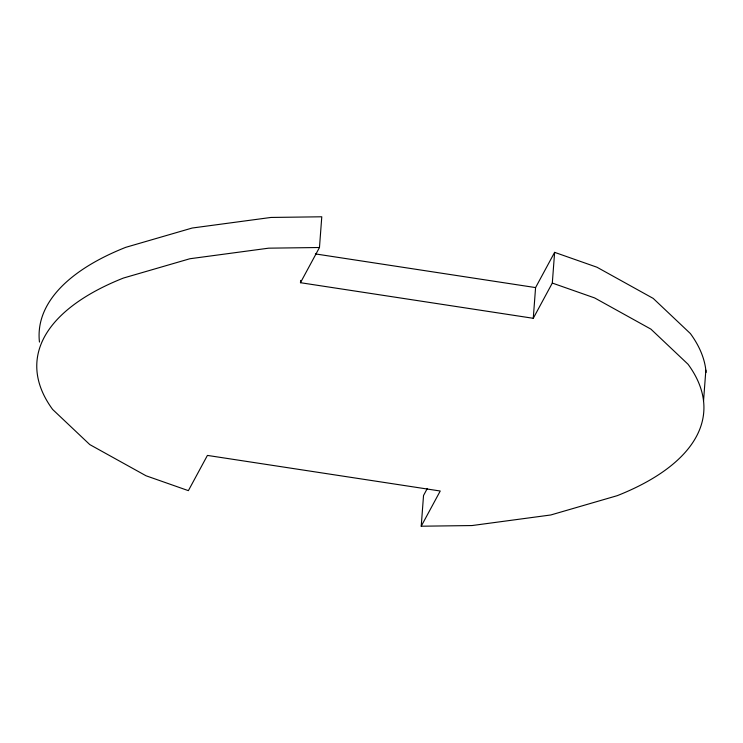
<?xml version="1.0" encoding="UTF-8"?>
<svg xmlns="http://www.w3.org/2000/svg" width="743" height="743" viewBox="0 0 743 743"><rect width="100%" height="100%" fill="white"/><g stroke="black" fill="none" stroke-linecap="round" stroke-linejoin="round"><path stroke-width="1.11" d="M706.064 372.466A334.359 138.653 4.3 0 0 690.358 333.542L653.218 298.417L596.954 267.22L554.622 252.351L552.309 283.064L533.27 318.301L300.46 282.702L300.627 280.427M300.46 282.702L319.471 247.503L321.784 216.789L270.972 217.448L192.205 228.027L125.743 247.335A334.359 138.653 4.3 0 0 39.463 342.077M552.309 283.064L594.641 297.934L650.905 329.13L688.046 364.256A334.359 138.653 4.3 0 1 617.257 495.665L550.795 514.973L472.028 525.552L421.216 526.211L423.529 495.497L427.327 488.457M533.27 318.301L535.582 287.587L554.622 252.351M703.537 400.923L705.85 370.2M421.216 526.211L440.237 491.012L207.418 455.413L188.378 490.649L146.046 475.78L89.782 444.583L52.642 409.458A334.359 138.653 4.3 0 1 123.431 278.049L189.902 258.74L268.66 248.171L319.471 247.503M315.385 253.911L535.582 287.587"/></g></svg>
